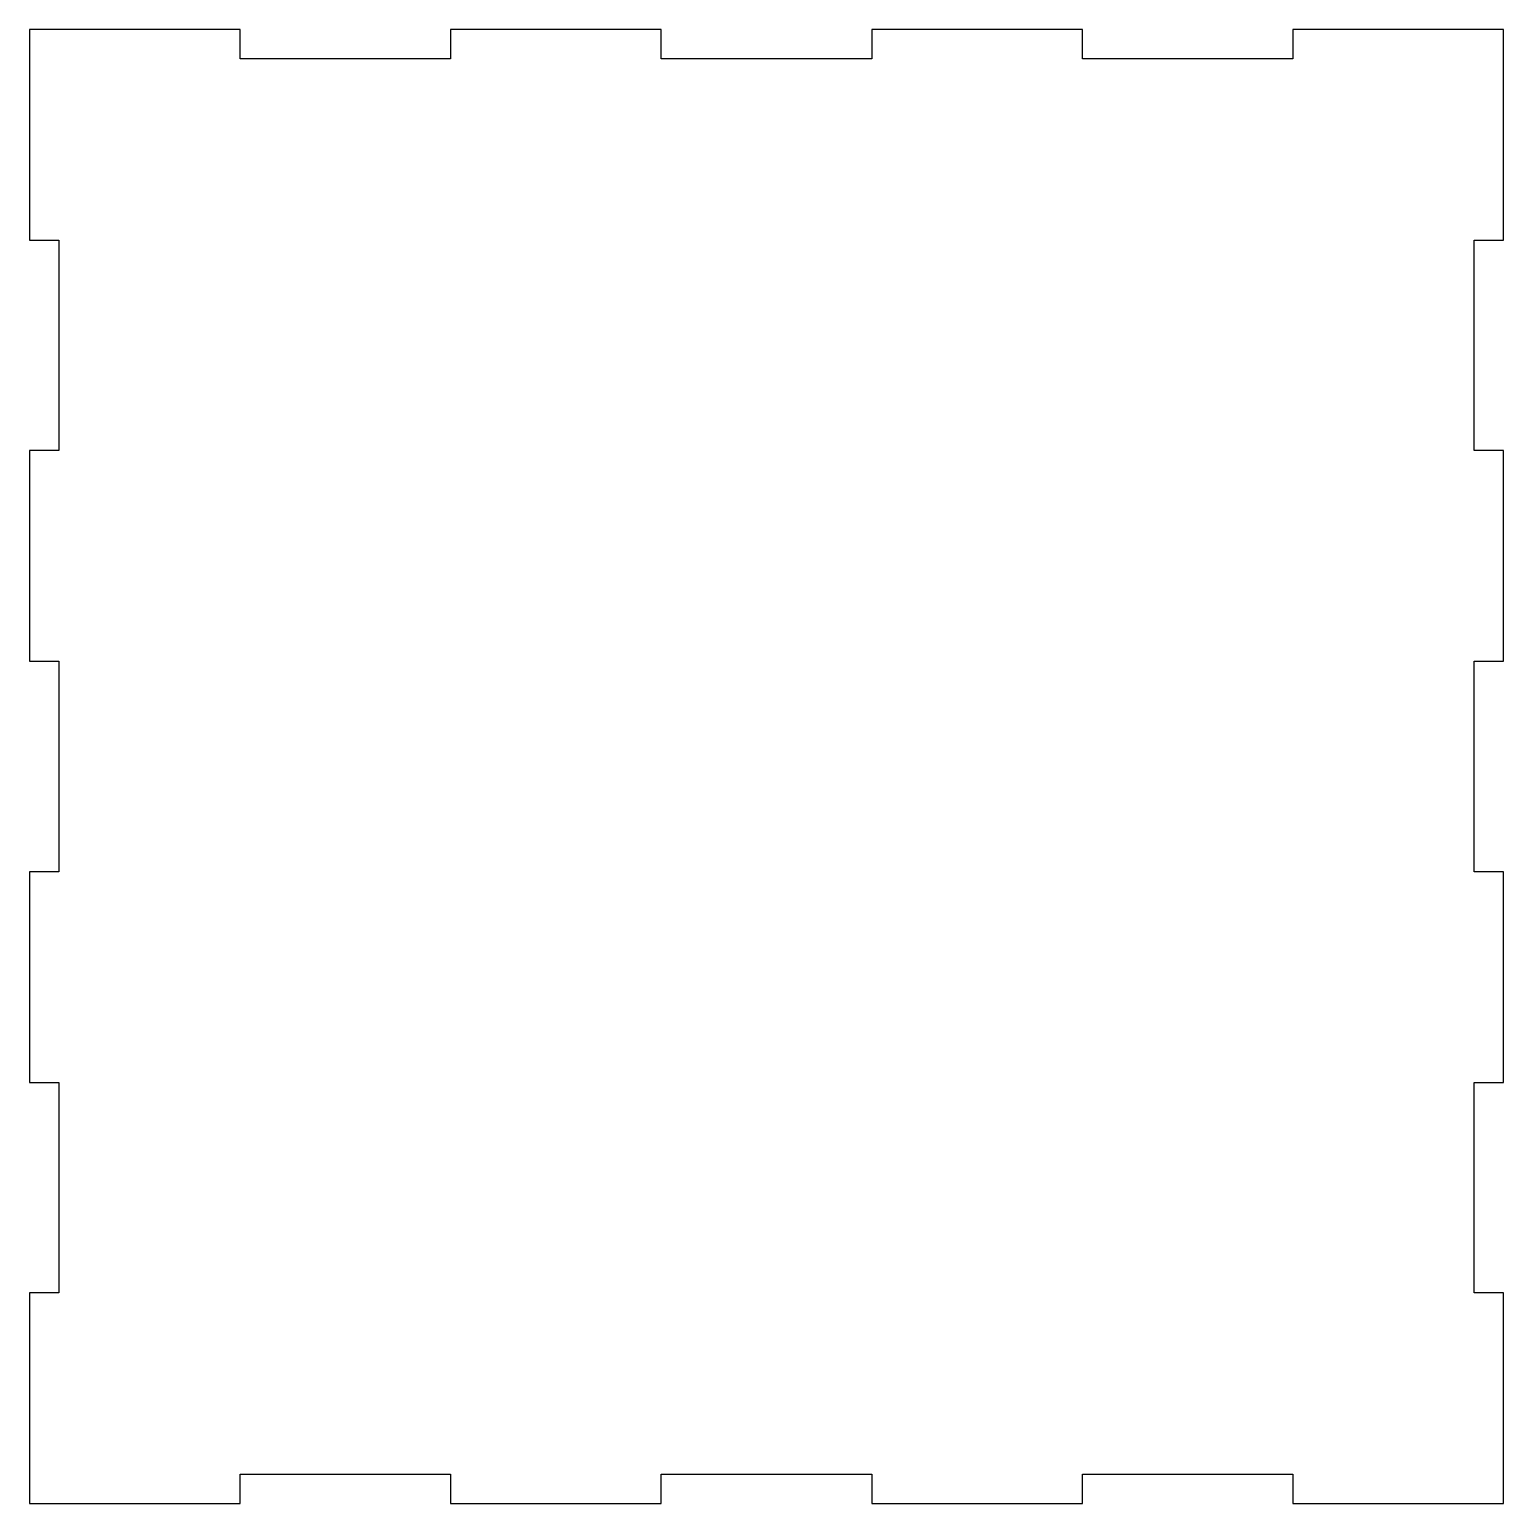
# Model space of a CAD drawing. Header units: millimetres. Extents: x -75 to 75, y -75 to 75.
import ezdxf

# ---------------------------------------------------------------- set-up
doc = ezdxf.new("R2010")
doc.units = ezdxf.units.MM
doc.layers.get('0').update_dxf_attribs({"linetype": 'CONTINUOUS'})

msp = doc.modelspace()

# ---------------------------------------------------------------- linework, layer by layer
msp.add_lwpolyline([(10.71, 75), (10.71, 72), (-10.71, 72), (-10.71, 75), (-32.14, 75), (-32.14, 72), (-53.57, 72), (-53.57, 75), (-75, 75), (-75, 53.57), (-72, 53.57), (-72, 32.14), (-75, 32.14), (-75, 10.71), (-72, 10.71), (-72, -10.71), (-75, -10.71), (-75, -32.14), (-72, -32.14), (-72, -53.57), (-75, -53.57), (-75, -75), (-53.57, -75), (-53.57, -72), (-32.14, -72), (-32.14, -75), (-10.71, -75), (-10.71, -72), (10.71, -72), (10.71, -75), (32.14, -75), (32.14, -72), (53.57, -72), (53.57, -75), (75, -75), (75, -53.57), (72, -53.57), (72, -32.14), (75, -32.14), (75, -10.71), (72, -10.71), (72, 10.71), (75, 10.71), (75, 32.14), (72, 32.14), (72, 53.57), (75, 53.57), (75, 75), (53.57, 75), (53.57, 72), (32.14, 72), (32.14, 75)], close=True)

doc.saveas('drawing.dxf')
